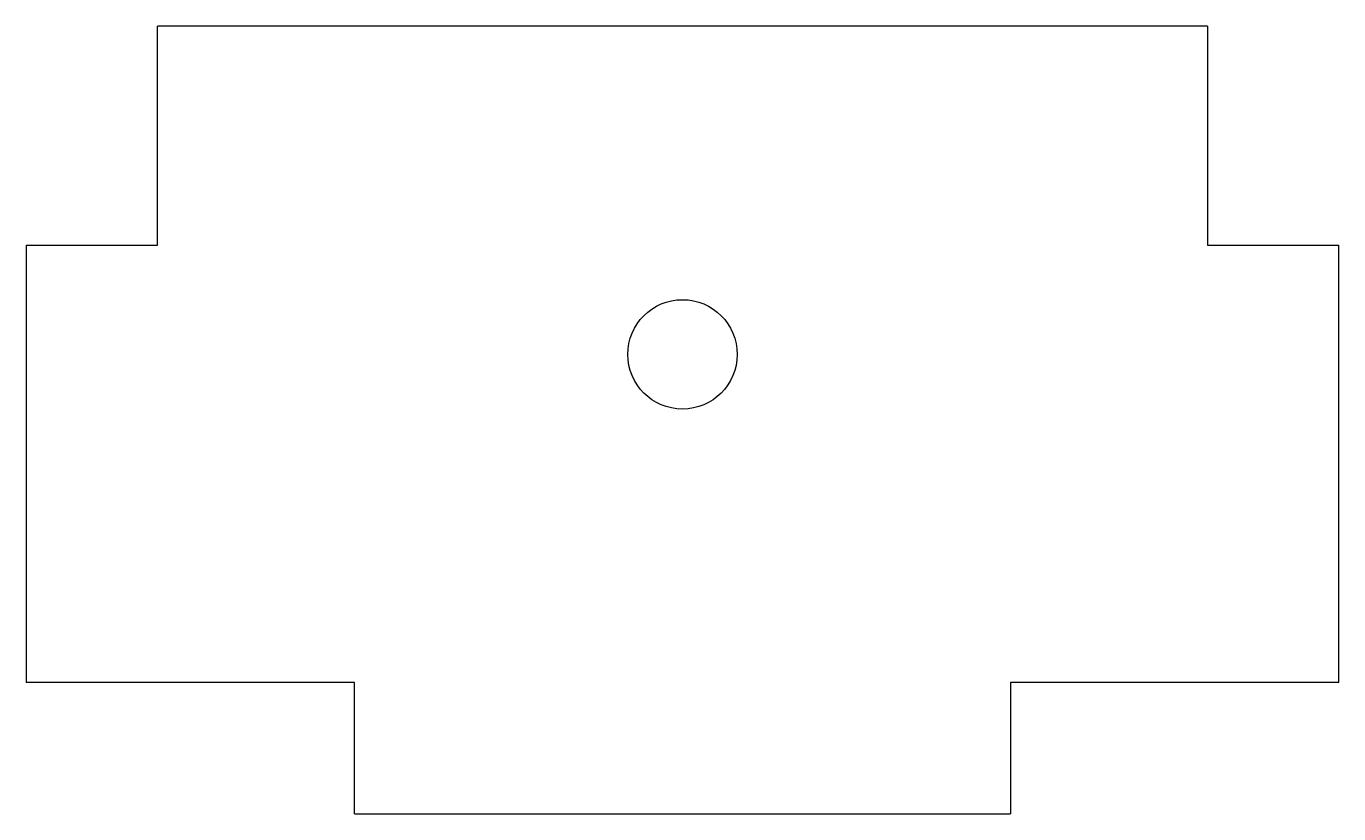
# Model space of a CAD drawing. Header units: millimetres. Extents: x 0 to 60, y 0 to 36.
import ezdxf

# ---------------------------------------------------------------- set-up
doc = ezdxf.new("R2010")
doc.units = ezdxf.units.MM

msp = doc.modelspace()

# ---------------------------------------------------------------- linework, layer by layer
at = {"color": 7, "linetype": 'Continuous', "lineweight": 25}
for p, q in [((54, 36), (6, 36)), ((6, 26), (6, 36)), ((54, 36), (54, 26)), ((0, 26), (6, 26)), ((0, 26), (0, 6)), ((54, 26), (60, 26)), ((60, 6), (60, 26)), ((15, 6), (0, 6)), ((15, 0), (15, 6)), ((45, 6), (45, 0)), ((60, 6), (45, 6)), ((15, 0), (45, 0))]:
    msp.add_line(p, q, dxfattribs=at)
msp.add_circle((30, 21), 2.5, dxfattribs=at)

doc.saveas('drawing.dxf')
